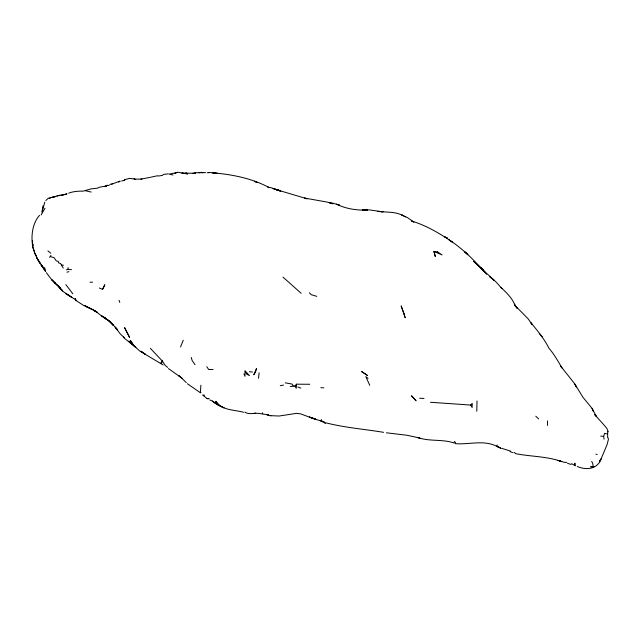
<?xml version="1.0" encoding="UTF-8"?>
<svg xmlns="http://www.w3.org/2000/svg" width="641" height="641" viewBox="0 0 641 641"><rect width="100%" height="100%" fill="white"/><g stroke="black" fill="none" stroke-linecap="round" stroke-linejoin="round"><path stroke-width="0.96" d="M245.07 370.963L246.857 374.304L249.453 375.562L245.07 370.963L244.982 376.347L243.884 373.831M547.462 425.44L547.558 420.881M309.755 384.271L296.511 384.191L296.262 388.326L294.86 386.034L290.349 386.483M201.034 392.677L200.369 392.717L200.897 385.233M321.333 419.526L321.197 421.145L325.171 423.132L326.309 422.932C345.042 427.691 364.513 429.158 383.59 432.33M476.808 411.29L477.016 400.945M258.523 378.294L259.1 372.798M66.448 269.861L67.954 269.268L68.13 267.634M607.652 437.05L607.652 431.393M42.602 209.078L42.955 205.889M42.554 210.721L42.955 207.364L41.793 212.139M43.476 206.755L44.822 202.107M574.464 465.422L574.873 463.106L575.466 465.823L571.564 463.683M592.925 466.672L594.183 466.536L590.641 466.728L592.925 466.672L593.077 465.983L592.797 463.643L591.723 461.424M604.046 439.173L603.678 436.401L604.535 433.34L607.372 433.981M49.541 257.353L50.943 255.439M180.53 346.949L183.262 340.195M141.941 179.063L135.379 179.151L129.442 178.358L124.875 179.64L124.554 180.425L121.606 180.986M174.753 173.431L177.525 172.229L187.749 173.887L181.884 173.182L195.577 173.222L193.71 173.439M102.544 289.299L104.82 284.852L102.544 289.299L99.363 288.009M44.974 208.237L41.144 214.943M497.312 444.958L496.631 446.216C483.29 439.558 468.699 444.966 454.798 443.596M419.863 438.059L417.403 437.386C429.166 441.729 442.05 438.941 453.764 442.875L454.541 441.473L455.599 442.755M470.702 405.064L472.217 403.349L472.145 407.532L470.702 405.064L430.488 402.276M294.86 386.034L296.511 384.191M45.823 200.561L48.267 198.253L61.865 194.816M39.574 215.352C30.536 224.983 29.831 244.646 36.168 255.951L35.143 253.347M107.207 185.313L104.916 186.627L107.207 185.313L109.186 185.505M124.106 180.265L124.875 179.64M111.702 184.199L120.043 181.05M49.277 198.534L50.775 197.74M82.673 191.266L91.19 188.871L97.536 188.166L99.403 187.212L106.39 185.994M68.731 193.141C72.914 191.523 77.569 191.122 82.072 191.106M51.825 197.532L54.357 196.619M118.457 182.052L119.995 181.507M61.824 195.233L67.017 193.838L61.824 195.297M177.429 172.445L169.112 174.152L173.03 175.009M163.07 174.472L168.287 173.831M513.874 452.746L514.579 452.53L515.524 453.636C530.916 456.696 546.909 456.208 561.74 461.608L557.958 460.366L564.561 462.409L566.78 462.329M158.199 176.043L162.806 175.338M157.59 175.746L150.795 177.188M150.05 177.373L140.9 179.119M109.755 184.464L112.512 183.767M66.96 272.161L68.932 271.656M52.554 197.364L55.158 196.771M192.637 173.423L196.082 172.725L202.796 172.685M280.261 385.698L283.554 385.073M57.009 195.882L59.934 195.337L59.349 195.409M198.91 172.741L201.514 172.269M268.579 414.519C263.86 414.759 259.124 412.732 254.253 413.365L255.735 413.277C252.153 413.517 247.907 414.334 244.806 412.107M381.291 211.826L383.046 211.714M185.786 172.966L186.811 172.918M207.147 172.741L209.046 172.669M201.995 172.677L205.633 172.605M213.044 369.52L208.702 369.52L206.779 366.692M207.083 398.63L208.918 398.638L207.083 398.63L202.524 394.976M89.98 282.192L92.56 282.216M377.589 211.378C385.914 212.443 395.385 211.378 402.836 215.528L401.987 215.08L407.356 217.523L413.846 222.09L411.522 221.009C426.265 225.424 440.006 233.556 452.634 242.258L449.381 240.303M320.853 387.693L323.793 387.805M377.805 211.418L383.174 211.674M419.631 398.229L424.022 398.446M50.479 256.584L54.052 257.714L56.352 260.943L58.339 261.392L58.571 262.882L60.607 263.515L61.416 265.086L63.475 265.206M208.718 172.485C229.566 174.031 250.439 177.549 269.092 187.541L267.858 187.172L271.319 187.781L280.774 191.21L273.066 188.502L280.181 190.681M249.389 371.74L252.434 372.02M600.697 436.096L603.678 436.401M270.606 415.656L279.139 416.025L296.655 413.341L300.893 413.934L313.449 418.685L322.367 421.321M67.954 269.268L71.536 269.717M380.385 211.474L369.328 209.887L362.333 209.879L367.573 210.112C356.765 210.384 346.196 208.974 336.525 204.167L339.61 205.168L333.008 203.221L328.416 202.404L332.815 203.79L327.271 202.091L304.571 198.069L307.151 198.814L276.191 189.6L280.502 190.738M285.229 382.845L292.024 384.047L293.233 385.938M268.491 415.039L266.816 414.783L270.855 415.857M386.427 432.803L406.899 435.247L419.655 437.995M85.333 190.722L91.166 192.044M595.914 454.197L597.188 454.517M243.548 412.267C234.037 409.647 221.874 410.528 215.745 401.314L219.318 405.433L224.062 407.844L217.804 405.072L212.379 401.146L216.602 403.846L213.894 402.34M577.365 466.504C585.562 470.021 595.281 469.589 600.248 461.272L601.01 458.892L599.503 461.135L600.962 459.22L607.083 444.574L608.453 439.253L607.86 437.362M319.963 420.664L323.393 421.594M316.766 296.334L311.254 294.708L309.403 292.769M510.492 451.096L501.847 448.371M567.493 463.315L571.075 464.445M84.652 305.412L97.336 312.207M297.825 386.964L300.829 388.101M182.228 378.326L168.431 368.575M92.945 309.731L83.683 305.493L75.942 300.461L75.237 298.57L75.942 300.461M92.801 309.675L87.28 307.087M497.857 446.929L500.621 448.003L496.631 446.216L500.974 448.331M510.052 451.576L512.64 452.626M209.727 399.896L212.812 401.226M200.369 392.717L187.324 383.711M75.91 300.052L63.275 291.639L58.587 286.583L60.486 288.154L52.009 280.101L46.344 272.657M401.987 215.08L405.561 216.979M133.352 345.187L135.852 347.43L124.49 338.352L123.489 336.918M134.049 178.615L135.652 179.56M95.838 311.678L93.346 310.14L95.253 311.35M448.988 239.782C462.289 248.46 473.787 259.589 484.051 271.648M132.695 344.481L128.737 341.124L139.802 351.052L163.175 364.985M180.746 377.076L178.591 375.57L180.265 376.812M186.283 382.629L181.443 377.829M368.062 378.414L365.843 376.652L369.753 385.345M167.686 367.397L165.338 365.506L162.301 360.995L150.347 348.327M96.527 312.095L94.275 310.276L103.858 317.704L108.762 320.676L104.555 317.96L108.762 320.676L107.616 320.139L113.321 325.195L111.863 323.401L117.559 329.891L115.204 327.11L120.212 333.889L124.226 337.607M56.488 284.524L60.486 288.154L53.948 282.152L55.703 283.875M47.915 250.871L50.823 253.243M85.71 306.246L86.431 306.863M282.993 277.128L301.158 293.29M532.038 324.386L530.932 322.784C537.655 330.828 544.209 338.809 548.92 348.183C554.169 354.241 558.039 361.276 562.117 368.126M592.052 408.365L593.526 411.546L592.052 408.365L582.973 397.316L574.504 383.558L560.354 365.699L561.532 367.317M55.639 283.314L51.625 279.62L53.411 281.383M535.78 416.209L538.72 418.95M541.036 335.539L542.046 336.773L539.225 333.312M483.498 271.159L480.502 267.457L473.603 261.336L496.358 282.304L501.991 288.626L500.781 287.384C506.775 292.801 512.632 298.522 515.404 306.286L514.338 304.211L517.023 308.233L515.364 305.853L528.16 318.857L532.11 324.482M485.253 272.513L481.703 268.435L486.551 274.332M65.855 284.612L72.834 293.818M131.613 342.727L130.187 340.7L133.961 345.715L130.492 340.643L131.846 342.751M324.25 421.826L325.171 423.132M195.032 364.713L192.148 360.506L191.258 357.446M61.416 265.086L63.283 268.09M575.201 384.824L576.355 386.94L574.504 383.558M592.588 409.623L596.659 416.786L594.72 414.655L605.184 426.313L606.915 428.533L608.261 431.866M34.39 252.522L38.893 261.808L40.175 263.459L36.745 257.746L45.615 271.407L44.614 267.505M34.454 251.609L32.747 247.266L32.427 240.808L32.467 246.617M203.878 394.696L204.503 396.426M119.042 300.317L119.795 302.44M33.108 245.407L32.507 243.564L32.947 244.926M262.409 412.74L262.69 413.79M256.512 368.487L255.479 372.221L253.756 374.777L256.512 368.487M162.301 360.995L161.532 363.375L160.771 363.135L162.301 360.995M437.579 251.889L433.933 251.512L435.343 256.608L433.933 251.512L442.082 254.926L437.579 251.889M215.039 173.046L212.363 172.766L217.219 173.366L215.039 173.046M315.652 419.174L309.443 417.067L315.652 419.174M256.536 182.196L254.357 181.299L257.329 182.525L256.536 182.196M71.696 297.28L65.711 293.506L71.696 297.28M446.865 237.923L444.662 236.793L447.674 238.42L446.865 237.923M105.733 318.305L101.502 315.781L105.733 318.305M145.443 354.393L141.068 351.276L145.443 354.393M365.474 374.072L361.628 371.556L367.421 375.442L365.474 374.072M465.879 252.754L464.461 251.649L467.866 254.733L465.879 252.754M491.543 278.154L489.892 276.848L493.987 280.189L491.543 278.154M62.626 290.846L59.797 287.873L62.626 290.846M481.687 268.507L480.421 267.305L483.298 270.101L481.687 268.507M413.525 397.797L411.498 395.793L416.081 400.793L413.525 397.797M113.321 325.195L109.499 320.981L113.321 325.195M44.093 268.811L41.048 265.013L44.093 268.811M45.615 271.407L41.921 265.654L45.615 271.407M129.522 337.294L124.658 327.759L129.522 337.294M403.91 313.417L401.162 305.861L405.2 317.8L403.91 313.417"/></g></svg>
